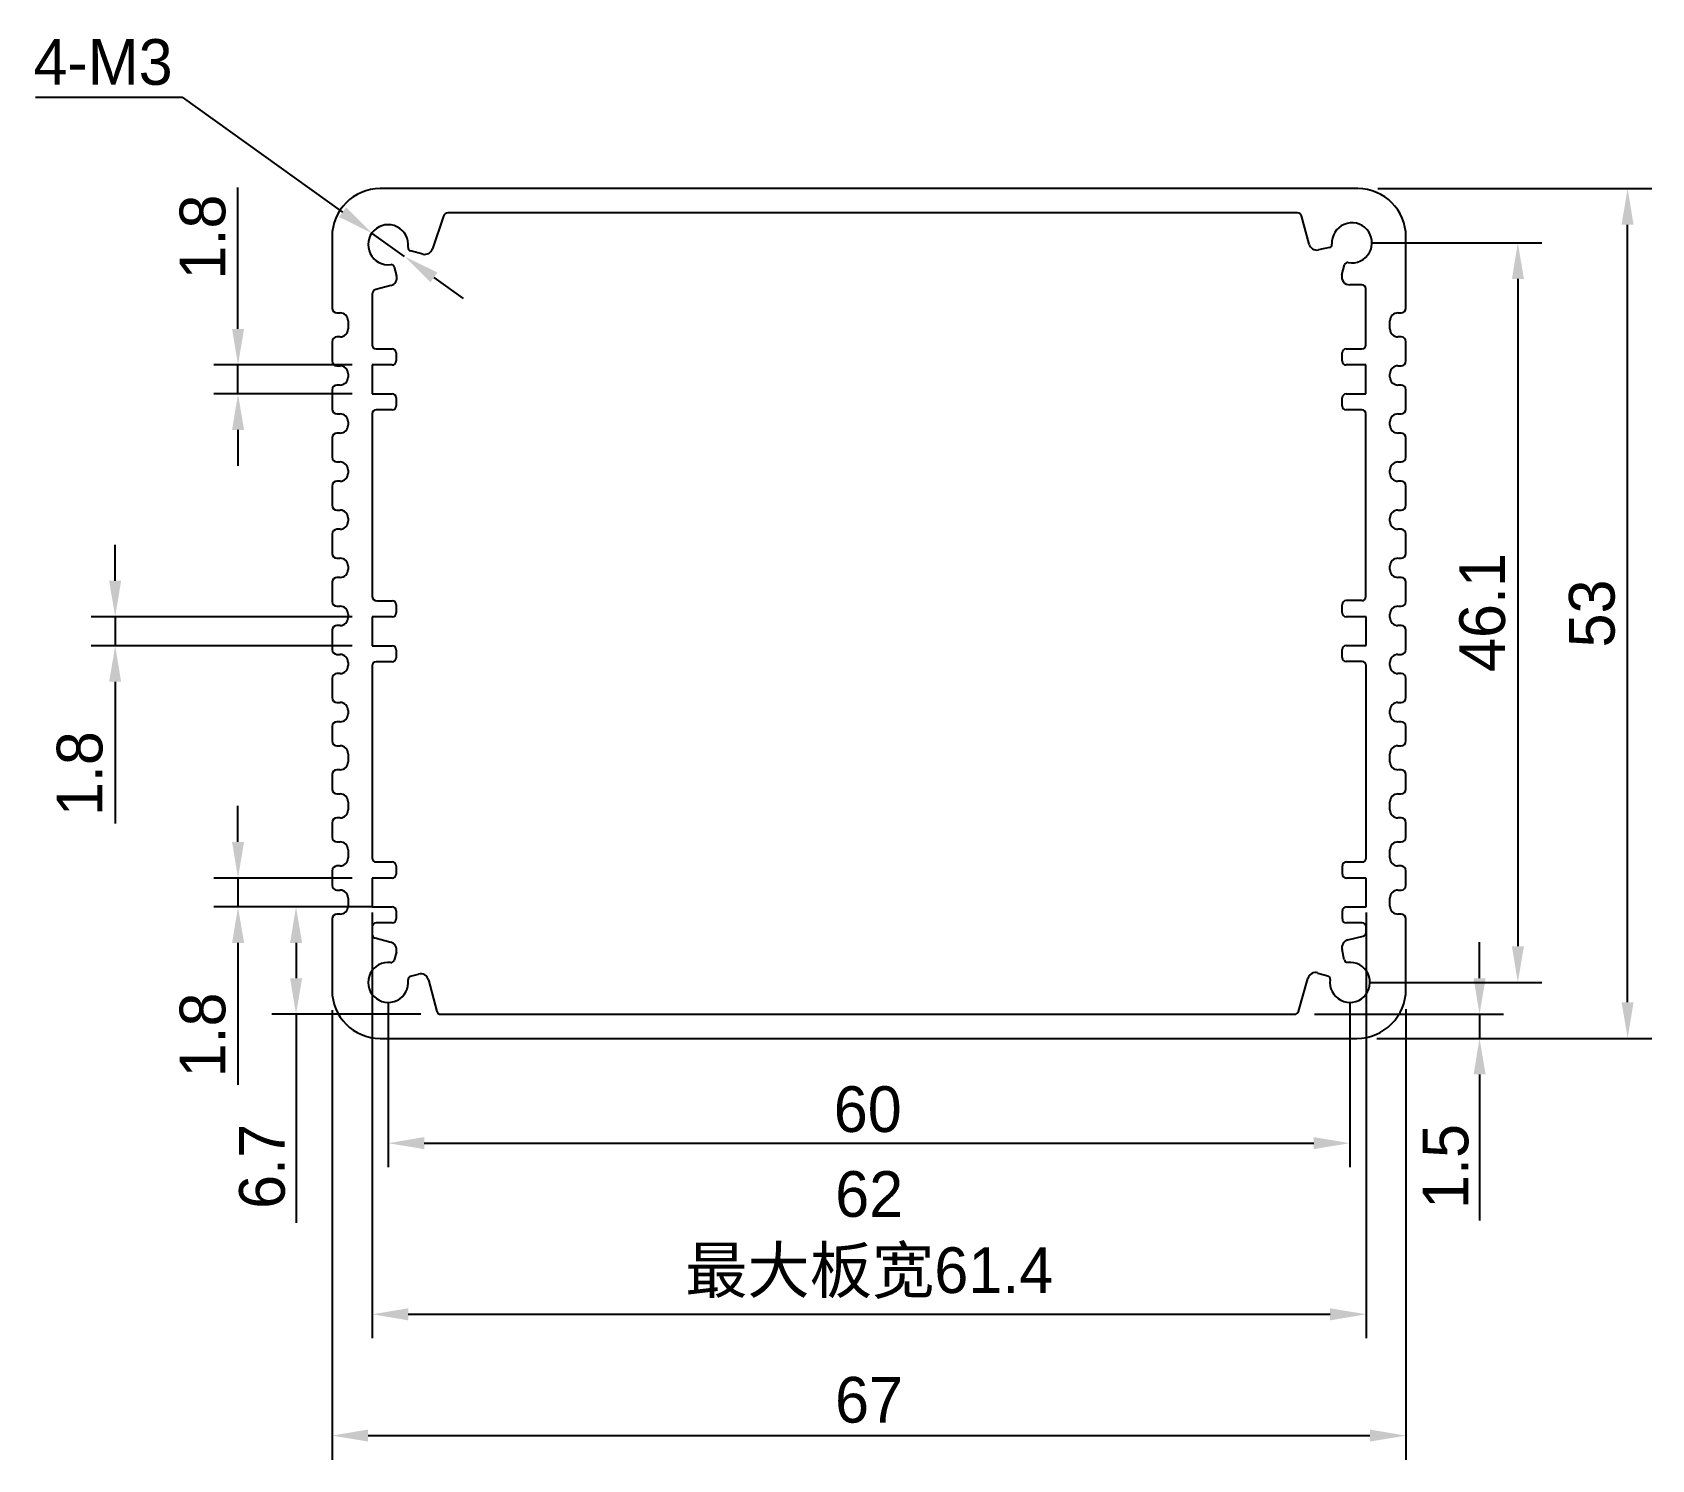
# Model space of a CAD drawing. Header units: millimetres. Extents: x 22291 to 22392, y -2976 to -2887.
import ezdxf

# ---------------------------------------------------------------- set-up
doc = ezdxf.new("R2010")
doc.units = ezdxf.units.MM
doc.header["$LTSCALE"] = 0.5
doc.header["$PDMODE"] = 35
for name, color, linetype, lineweight in [('3标注', 30, 'Continuous', 9), ('标注线', 7, 'Continuous', 13), ('粗实线', 7, 'Continuous', 25)]:
    doc.layers.add(name, color=color, linetype=linetype, lineweight=lineweight)
doc.styles.get("Standard").update_dxf_attribs({"font": ''})
doc.styles.get('Standard').set_extended_font_data('思源黑体 Normal')
doc.dimstyles.new('1比1 文字2.85', dxfattribs={"dimtxt": 2.85, "dimasz": 2.25, "dimexe": 1.5, "dimexo": 1.25, "dimgap": 0.7, "dimtad": 1, "dimdec": 1, "dimdsep": 46, "dimtxsty": 'Standard', "dimcen": 1.8, "dimadec": 0, "dimazin": 0, "dimtfac": 1, "dimtdec": 1, "dimtmove": 0, "dimatfit": 3, "dimfxl": 1, "dimarcsym": 0})
doc.dimstyles.new('1比1 文字2.85直径', dxfattribs={"dimtxt": 2.85, "dimasz": 2.25, "dimexe": 1.5, "dimexo": 1.25, "dimgap": 0.7, "dimtad": 1, "dimtih": 1, "dimtoh": 1, "dimdec": 1, "dimdsep": 46, "dimtxsty": 'Standard', "dimcen": 1.8, "dimadec": 0, "dimazin": 0, "dimtfac": 1, "dimtdec": 1, "dimtmove": 0, "dimatfit": 3, "dimfxl": 1, "dimarcsym": 0})

# ---------------------------------------------------------------- blocks, each defined once
blk = doc.blocks.new('*D81')
at = {"layer": 'Defpoints', "color": 0, "ltscale": 0.1}
for p in [(22309.74, -2946.28), (22376.74, -2946.21), (22376.74, -2974.06)]:
    blk.add_point(p, dxfattribs=at)
at = {"layer": '标注线', "color": 0, "lineweight": -2, "ltscale": 0.1}
for p, q in [((22309.74, -2947.53), (22309.74, -2975.56)), ((22376.74, -2947.46), (22376.74, -2975.56)), ((22311.99, -2974.06), (22374.49, -2974.06))]:
    blk.add_line(p, q, dxfattribs=at)
at = {"layer": '标注线', "color": 0, "ltscale": 0.1}
for points in [[(22311.99, -2973.68), (22311.99, -2974.43), (22309.74, -2974.06)], [(22374.49, -2973.68), (22374.49, -2974.43), (22376.74, -2974.06)]]:
    blk.add_solid(points, dxfattribs=at)
at = {"layer": '标注线', "color": 0, "ltscale": 0.1, "insert": (22343.24, -2970.4), "char_height": 2.85, "attachment_point": 2}
blk.add_mtext('67', dxfattribs=at)
blk = doc.blocks.new('*D82')
at = {"layer": 'Defpoints', "color": 0, "ltscale": 0.1}
for p in [(22373.74, -2896.28), (22390.57, -2896.28), (22373.67, -2949.28)]:
    blk.add_point(p, dxfattribs=at)
at = {"layer": '标注线', "color": 0, "lineweight": -2, "ltscale": 0.1}
for p, q in [((22374.99, -2896.28), (22392.07, -2896.28)), ((22390.57, -2947.03), (22390.57, -2898.53)), ((22374.92, -2949.28), (22392.07, -2949.28))]:
    blk.add_line(p, q, dxfattribs=at)
at = {"layer": '标注线', "color": 0, "ltscale": 0.1}
for points in [[(22390.19, -2898.53), (22390.94, -2898.53), (22390.57, -2896.28)], [(22390.19, -2947.03), (22390.94, -2947.03), (22390.57, -2949.28)]]:
    blk.add_solid(points, dxfattribs=at)
at = {"layer": '标注线', "color": 0, "ltscale": 0.1, "insert": (22386.91, -2922.78), "char_height": 2.85, "attachment_point": 2, "rotation": 90}
blk.add_mtext('53', dxfattribs=at)
blk = doc.blocks.new('*D83')
at = {"layer": 'Defpoints', "color": 0, "ltscale": 0.1}
for p in [(22303.87, -2939.28), (22312.24, -2939.28), (22312.24, -2941.08)]:
    blk.add_point(p, dxfattribs=at)
at = {"layer": '标注线', "color": 0, "lineweight": -2, "ltscale": 0.1}
for p, q in [((22303.87, -2937.03), (22303.87, -2934.78)), ((22310.99, -2939.28), (22302.37, -2939.28)), ((22303.87, -2939.28), (22303.87, -2941.08)), ((22310.99, -2941.08), (22302.37, -2941.08)), ((22303.87, -2943.33), (22303.87, -2952.17))]:
    blk.add_line(p, q, dxfattribs=at)
at = {"layer": '标注线', "color": 0, "ltscale": 0.1}
for points in [[(22303.5, -2937.03), (22304.25, -2937.03), (22303.87, -2939.28)], [(22303.5, -2943.33), (22304.25, -2943.33), (22303.87, -2941.08)]]:
    blk.add_solid(points, dxfattribs=at)
at = {"layer": '标注线', "color": 0, "ltscale": 0.1, "insert": (22300.23, -2949.07), "char_height": 2.85, "attachment_point": 2, "rotation": 90}
blk.add_mtext('1.8', dxfattribs=at)
blk = doc.blocks.new('*D85')
at = {"layer": 'Defpoints', "color": 0, "ltscale": 0.1}
for p in [(22312.24, -2922.99), (22296.21, -2924.79), (22312.24, -2924.79)]:
    blk.add_point(p, dxfattribs=at)
at = {"layer": '标注线', "color": 0, "lineweight": -2, "ltscale": 0.1}
for p, q in [((22296.21, -2920.74), (22296.21, -2918.49)), ((22310.99, -2922.99), (22294.71, -2922.99)), ((22296.21, -2922.99), (22296.21, -2924.79)), ((22310.99, -2924.79), (22294.71, -2924.79)), ((22296.21, -2927.04), (22296.21, -2935.87))]:
    blk.add_line(p, q, dxfattribs=at)
at = {"layer": '标注线', "color": 0, "ltscale": 0.1}
for points in [[(22295.83, -2920.74), (22296.58, -2920.74), (22296.21, -2922.99)], [(22295.83, -2927.04), (22296.58, -2927.04), (22296.21, -2924.79)]]:
    blk.add_solid(points, dxfattribs=at)
at = {"layer": '标注线', "color": 0, "ltscale": 0.1, "insert": (22292.56, -2932.77), "char_height": 2.85, "attachment_point": 2, "rotation": 90}
blk.add_mtext('1.8', dxfattribs=at)
blk = doc.blocks.new('*D87')
at = {"layer": 'Defpoints', "color": 0, "ltscale": 0.1}
for p in [(22312.24, -2907.28), (22303.87, -2909.08), (22312.24, -2909.08)]:
    blk.add_point(p, dxfattribs=at)
at = {"layer": '标注线', "color": 0, "lineweight": -2, "ltscale": 0.1}
for p, q in [((22303.87, -2905.03), (22303.87, -2896.2)), ((22310.99, -2907.28), (22302.37, -2907.28)), ((22303.87, -2909.08), (22303.87, -2907.28)), ((22310.99, -2909.08), (22302.37, -2909.08)), ((22303.87, -2911.33), (22303.87, -2913.58))]:
    blk.add_line(p, q, dxfattribs=at)
at = {"layer": '标注线', "color": 0, "ltscale": 0.1}
for points in [[(22303.5, -2905.03), (22304.25, -2905.03), (22303.87, -2907.28)], [(22303.5, -2911.33), (22304.25, -2911.33), (22303.87, -2909.08)]]:
    blk.add_solid(points, dxfattribs=at)
at = {"layer": '标注线', "color": 0, "ltscale": 0.1, "insert": (22300.23, -2899.3), "char_height": 2.85, "attachment_point": 2, "rotation": 90}
blk.add_mtext('1.8', dxfattribs=at)
blk = doc.blocks.new('*D88')
at = {"layer": 'Defpoints', "color": 0, "ltscale": 0.1}
for p in [(22313.49, -2941.08), (22307.49, -2947.78), (22316.52, -2947.78)]:
    blk.add_point(p, dxfattribs=at)
at = {"layer": '标注线', "color": 0, "lineweight": -2, "ltscale": 0.1}
for p, q in [((22312.24, -2941.08), (22305.99, -2941.08)), ((22307.49, -2943.33), (22307.49, -2945.53)), ((22315.27, -2947.78), (22305.99, -2947.78)), ((22307.49, -2947.78), (22307.49, -2960.79))]:
    blk.add_line(p, q, dxfattribs=at)
at = {"layer": '标注线', "color": 0, "ltscale": 0.1}
for points in [[(22307.12, -2943.33), (22307.87, -2943.33), (22307.49, -2941.08)], [(22307.12, -2945.53), (22307.87, -2945.53), (22307.49, -2947.78)]]:
    blk.add_solid(points, dxfattribs=at)
at = {"layer": '标注线', "color": 0, "ltscale": 0.1, "insert": (22303.94, -2957.27), "char_height": 2.85, "attachment_point": 2, "rotation": 90}
blk.add_mtext('6.7', dxfattribs=at)
blk = doc.blocks.new('*D89')
at = {"layer": 'Defpoints', "color": 0, "ltscale": 0.1}
for p in [(22369.79, -2947.78), (22373.67, -2949.28), (22381.33, -2949.28)]:
    blk.add_point(p, dxfattribs=at)
at = {"layer": '标注线', "color": 0, "lineweight": -2, "ltscale": 0.1}
for p, q in [((22381.33, -2945.53), (22381.33, -2943.28)), ((22371.04, -2947.78), (22382.83, -2947.78)), ((22381.33, -2947.78), (22381.33, -2949.28)), ((22374.92, -2949.28), (22382.83, -2949.28)), ((22381.33, -2951.53), (22381.33, -2960.65))]:
    blk.add_line(p, q, dxfattribs=at)
at = {"layer": '标注线', "color": 0, "ltscale": 0.1}
for points in [[(22380.96, -2945.53), (22381.71, -2945.53), (22381.33, -2947.78)], [(22380.96, -2951.53), (22381.71, -2951.53), (22381.33, -2949.28)]]:
    blk.add_solid(points, dxfattribs=at)
at = {"layer": '标注线', "color": 0, "ltscale": 0.1, "insert": (22377.78, -2957.27), "char_height": 2.85, "attachment_point": 2, "rotation": 90}
blk.add_mtext('1.5', dxfattribs=at)
blk = doc.blocks.new('*D90')
at = {"layer": 'Defpoints', "color": 0, "ltscale": 0.1}
for p in [(22373.37, -2899.66), (22373.24, -2945.79), (22383.72, -2945.79)]:
    blk.add_point(p, dxfattribs=at)
at = {"layer": '标注线', "color": 0, "lineweight": -2, "ltscale": 0.1}
for p, q in [((22374.62, -2899.66), (22385.22, -2899.66)), ((22383.72, -2901.91), (22383.72, -2943.54)), ((22374.49, -2945.79), (22385.22, -2945.79))]:
    blk.add_line(p, q, dxfattribs=at)
at = {"layer": '标注线', "color": 0, "ltscale": 0.1}
for points in [[(22383.35, -2901.91), (22384.1, -2901.91), (22383.72, -2899.66)], [(22383.35, -2943.54), (22384.1, -2943.54), (22383.72, -2945.79)]]:
    blk.add_solid(points, dxfattribs=at)
at = {"layer": '标注线', "color": 0, "ltscale": 0.1, "insert": (22380.07, -2922.72), "char_height": 2.85, "attachment_point": 2, "rotation": 90}
blk.add_mtext('46.1', dxfattribs=at)
blk = doc.blocks.new('*D91')
at = {"layer": 'Defpoints', "color": 0, "ltscale": 0.1}
for p in [(22313.24, -2945.79), (22373.24, -2945.79), (22373.24, -2955.82)]:
    blk.add_point(p, dxfattribs=at)
at = {"layer": '标注线', "color": 0, "lineweight": -2, "ltscale": 0.1}
for p, q in [((22313.24, -2947.04), (22313.24, -2957.32)), ((22373.24, -2947.04), (22373.24, -2957.32)), ((22315.49, -2955.82), (22370.99, -2955.82))]:
    blk.add_line(p, q, dxfattribs=at)
at = {"layer": '标注线', "color": 0, "ltscale": 0.1}
for points in [[(22315.49, -2955.44), (22315.49, -2956.19), (22313.24, -2955.82)], [(22370.99, -2955.44), (22370.99, -2956.19), (22373.24, -2955.82)]]:
    blk.add_solid(points, dxfattribs=at)
at = {"layer": '标注线', "color": 0, "ltscale": 0.1, "insert": (22343.16, -2952.27), "char_height": 2.85, "attachment_point": 2}
blk.add_mtext('60', dxfattribs=at)
blk = doc.blocks.new('*D92')
at = {"layer": 'Defpoints', "color": 0, "ltscale": 0.1}
for p in [(22312.23, -2899.06), (22314.26, -2900.51)]:
    blk.add_point(p, dxfattribs=at)
at = {"layer": '标注线', "color": 0, "lineweight": -2, "ltscale": 0.1}
for p, q in [((22291.23, -2890.58), (22300.38, -2890.58)), ((22300.38, -2890.58), (22310.4, -2897.75)), ((22314.26, -2900.51), (22312.23, -2899.06)), ((22316.09, -2901.82), (22317.92, -2903.13))]:
    blk.add_line(p, q, dxfattribs=at)
at = {"layer": '标注线', "color": 0, "ltscale": 0.1}
for points in [[(22310.62, -2897.44), (22310.18, -2898.05), (22312.23, -2899.06)], [(22316.31, -2901.51), (22315.87, -2902.12), (22314.26, -2900.51)]]:
    blk.add_solid(points, dxfattribs=at)
at = {"layer": '标注线', "color": 0, "ltscale": 0.1, "insert": (22295.45, -2888.4), "char_height": 2.85, "attachment_point": 5}
blk.add_mtext('4-M3', dxfattribs=at)
blk = doc.blocks.new('*D93')
at = {"layer": '3标注', "color": 0, "lineweight": -2, "ltscale": 0.1}
for p, q in [((22312.24, -2941.43), (22312.24, -2967.99)), ((22374.26, -2941.43), (22374.26, -2967.99)), ((22314.49, -2966.49), (22372.01, -2966.49))]:
    blk.add_line(p, q, dxfattribs=at)
at = {"layer": '3标注', "color": 0, "ltscale": 0.1}
for points in [[(22314.49, -2966.12), (22314.49, -2966.87), (22312.24, -2966.49)], [(22372.01, -2966.12), (22372.01, -2966.87), (22374.26, -2966.49)]]:
    blk.add_solid(points, dxfattribs=at)
at = {"layer": 'Defpoints', "color": 0, "ltscale": 0.1}
for p in [(22312.24, -2940.18), (22374.26, -2940.18), (22374.26, -2966.49)]:
    blk.add_point(p, dxfattribs=at)
at = {"layer": '3标注', "color": 0, "ltscale": 0.1, "insert": (22343.25, -2961.55), "char_height": 2.85, "attachment_point": 5}
blk.add_mtext('62\\P最大板宽61.4', dxfattribs=at)

msp = doc.modelspace()

# ---------------------------------------------------------------- linework, layer by layer
at = {"layer": '粗实线'}
for p, q in [((22373.74, -2896.28), (22312.74, -2896.28)), ((22316.69, -2897.99), (22316, -2900.04)), ((22369.98, -2897.79), (22316.97, -2897.79)), ((22370.7, -2899.74), (22370.22, -2897.97)), ((22309.74, -2899.28), (22309.74, -2903.73)), ((22376.74, -2903.73), (22376.74, -2899.28)), ((22315.4, -2900.36), (22314.63, -2900.16)), ((22371.96, -2899.96), (22371.29, -2900.1)), ((22313.62, -2901.17), (22313.76, -2901.71)), ((22372.74, -2901.65), (22372.91, -2901.04)), ((22313.41, -2902.32), (22312.47, -2902.58)), ((22373.99, -2902.28), (22373.23, -2902.28)), ((22312.24, -2902.87), (22312.24, -2906.03)), ((22374.24, -2906.03), (22374.24, -2902.53)), ((22310.04, -2904.03), (22310.24, -2904.03)), ((22376.24, -2904.03), (22376.44, -2904.03)), ((22310.74, -2904.53), (22310.74, -2905.03)), ((22375.74, -2905.03), (22375.74, -2904.53)), ((22309.74, -2905.83), (22309.74, -2907.03)), ((22310.24, -2905.53), (22310.04, -2905.53)), ((22312.49, -2906.28), (22313.49, -2906.28)), ((22373.01, -2906.28), (22373.99, -2906.28)), ((22376.44, -2905.53), (22376.24, -2905.53)), ((22376.74, -2907.03), (22376.74, -2905.83)), ((22310.04, -2907.33), (22310.24, -2907.33)), ((22313.49, -2907.28), (22312.24, -2907.28)), ((22312.24, -2907.28), (22312.24, -2909.08)), ((22313.74, -2906.53), (22313.74, -2907.03)), ((22372.76, -2907.03), (22372.76, -2906.53)), ((22374.24, -2907.28), (22373.01, -2907.28)), ((22374.24, -2909.08), (22374.24, -2907.28)), ((22376.24, -2907.33), (22376.44, -2907.33)), ((22310.74, -2907.83), (22310.74, -2908.03)), ((22375.74, -2908.03), (22375.74, -2907.83)), ((22309.74, -2908.83), (22309.74, -2910.03)), ((22310.24, -2908.53), (22310.04, -2908.53)), ((22312.24, -2909.08), (22313.49, -2909.08)), ((22313.74, -2909.33), (22313.74, -2909.83)), ((22372.76, -2909.83), (22372.76, -2909.33)), ((22373.01, -2909.08), (22374.24, -2909.08)), ((22376.44, -2908.53), (22376.24, -2908.53)), ((22376.74, -2910.03), (22376.74, -2908.83)), ((22310.04, -2910.33), (22310.24, -2910.33)), ((22312.24, -2910.33), (22312.24, -2921.69)), ((22313.49, -2910.08), (22312.49, -2910.08)), ((22373.99, -2910.08), (22373.01, -2910.08)), ((22374.24, -2921.73), (22374.24, -2910.33)), ((22376.24, -2910.33), (22376.44, -2910.33)), ((22310.74, -2910.83), (22310.74, -2911.03)), ((22375.74, -2911.03), (22375.74, -2910.83)), ((22309.74, -2911.83), (22309.74, -2913.03)), ((22310.24, -2911.53), (22310.04, -2911.53)), ((22376.44, -2911.53), (22376.24, -2911.53)), ((22376.74, -2913.03), (22376.74, -2911.83)), ((22310.04, -2913.33), (22310.24, -2913.33)), ((22376.24, -2913.33), (22376.44, -2913.33)), ((22310.24, -2914.53), (22310.04, -2914.53)), ((22310.74, -2913.83), (22310.74, -2914.03)), ((22375.74, -2914.03), (22375.74, -2913.83)), ((22376.44, -2914.53), (22376.24, -2914.53)), ((22309.74, -2914.83), (22309.74, -2916.03)), ((22376.74, -2916.03), (22376.74, -2914.83)), ((22310.04, -2916.33), (22310.24, -2916.33)), ((22376.24, -2916.33), (22376.44, -2916.33)), ((22310.24, -2917.53), (22310.04, -2917.53)), ((22310.74, -2916.83), (22310.74, -2917.03)), ((22375.74, -2917.03), (22375.74, -2916.83)), ((22376.44, -2917.53), (22376.24, -2917.53)), ((22309.74, -2917.83), (22309.74, -2919.03)), ((22376.74, -2919.03), (22376.74, -2917.83)), ((22310.04, -2919.33), (22310.24, -2919.33)), ((22376.24, -2919.33), (22376.44, -2919.33)), ((22310.24, -2920.53), (22310.04, -2920.53)), ((22310.74, -2919.83), (22310.74, -2920.03)), ((22375.74, -2920.03), (22375.74, -2919.83)), ((22376.44, -2920.53), (22376.24, -2920.53)), ((22309.74, -2920.83), (22309.74, -2922.03)), ((22376.74, -2922.03), (22376.74, -2920.83)), ((22310.04, -2922.33), (22310.24, -2922.33)), ((22312.54, -2921.99), (22313.49, -2921.99)), ((22313.74, -2922.24), (22313.74, -2922.74)), ((22372.76, -2922.73), (22372.76, -2922.23)), ((22373.99, -2921.98), (22373.01, -2921.98)), ((22376.24, -2922.33), (22376.44, -2922.33)), ((22310.24, -2923.53), (22310.04, -2923.53)), ((22310.74, -2922.83), (22310.74, -2923.03)), ((22313.49, -2922.99), (22312.24, -2922.99)), ((22312.24, -2922.99), (22312.24, -2924.79)), ((22374.26, -2922.98), (22373.01, -2922.98)), ((22374.26, -2924.78), (22374.26, -2922.98)), ((22375.74, -2923.03), (22375.74, -2922.83)), ((22376.44, -2923.53), (22376.24, -2923.53)), ((22309.74, -2923.83), (22309.74, -2925.03)), ((22376.74, -2925.03), (22376.74, -2923.83)), ((22310.04, -2925.33), (22310.24, -2925.33)), ((22312.24, -2924.79), (22313.49, -2924.79)), ((22313.74, -2925.04), (22313.74, -2925.54)), ((22372.76, -2925.53), (22372.76, -2925.03)), ((22373.01, -2924.78), (22374.26, -2924.78)), ((22376.24, -2925.33), (22376.44, -2925.33)), ((22310.24, -2926.53), (22310.04, -2926.53)), ((22310.74, -2925.83), (22310.74, -2926.03)), ((22312.24, -2926.04), (22312.24, -2938.03)), ((22313.49, -2925.79), (22312.49, -2925.79)), ((22374.01, -2925.78), (22373.01, -2925.78)), ((22374.26, -2938.03), (22374.26, -2926.03)), ((22375.74, -2926.03), (22375.74, -2925.83)), ((22376.44, -2926.53), (22376.24, -2926.53)), ((22309.74, -2926.83), (22309.74, -2928.03)), ((22376.74, -2928.03), (22376.74, -2926.83)), ((22310.04, -2928.33), (22310.24, -2928.33)), ((22376.24, -2928.33), (22376.44, -2928.33)), ((22310.24, -2929.53), (22310.04, -2929.53)), ((22310.74, -2928.83), (22310.74, -2929.03)), ((22375.74, -2929.03), (22375.74, -2928.83)), ((22376.44, -2929.53), (22376.24, -2929.53)), ((22309.74, -2929.83), (22309.74, -2930.73)), ((22376.74, -2930.73), (22376.74, -2929.83)), ((22310.04, -2931.03), (22310.24, -2931.03)), ((22310.74, -2931.53), (22310.74, -2932.03)), ((22375.74, -2932.03), (22375.74, -2931.53)), ((22376.24, -2931.03), (22376.44, -2931.03)), ((22310.24, -2932.53), (22310.04, -2932.53)), ((22376.44, -2932.53), (22376.24, -2932.53)), ((22309.74, -2932.83), (22309.74, -2933.73)), ((22376.74, -2933.73), (22376.74, -2932.83)), ((22310.04, -2934.03), (22310.24, -2934.03)), ((22310.74, -2934.53), (22310.74, -2935.03)), ((22375.74, -2935.03), (22375.74, -2934.53)), ((22376.24, -2934.03), (22376.44, -2934.03)), ((22310.24, -2935.53), (22310.04, -2935.53)), ((22376.44, -2935.53), (22376.24, -2935.53)), ((22309.74, -2935.83), (22309.74, -2936.73)), ((22376.74, -2936.73), (22376.74, -2935.83)), ((22310.04, -2937.03), (22310.24, -2937.03)), ((22310.74, -2937.53), (22310.74, -2938.03)), ((22375.74, -2938.03), (22375.74, -2937.53)), ((22376.24, -2937.03), (22376.44, -2937.03)), ((22310.24, -2938.53), (22310.04, -2938.53)), ((22312.49, -2938.28), (22313.49, -2938.28)), ((22313.74, -2938.53), (22313.74, -2939.03)), ((22372.77, -2939.03), (22372.77, -2938.53)), ((22373.02, -2938.28), (22374.01, -2938.28)), ((22376.44, -2938.53), (22376.24, -2938.53)), ((22309.74, -2938.83), (22309.74, -2939.73)), ((22313.49, -2939.28), (22312.24, -2939.28)), ((22312.24, -2939.28), (22312.24, -2941.08)), ((22374.26, -2939.28), (22373.02, -2939.28)), ((22374.26, -2941.08), (22374.26, -2939.28)), ((22376.74, -2939.73), (22376.74, -2938.83)), ((22310.04, -2940.03), (22310.24, -2940.03)), ((22310.74, -2940.53), (22310.74, -2941.03)), ((22375.74, -2941.03), (22375.74, -2940.53)), ((22376.24, -2940.03), (22376.44, -2940.03)), ((22310.24, -2941.53), (22310.04, -2941.53)), ((22312.24, -2941.08), (22313.49, -2941.08)), ((22313.74, -2941.33), (22313.74, -2941.83)), ((22372.77, -2941.83), (22372.77, -2941.33)), ((22373.02, -2941.08), (22374.26, -2941.08)), ((22376.44, -2941.53), (22376.24, -2941.53)), ((22309.74, -2941.83), (22309.74, -2946.28)), ((22312.24, -2942.33), (22312.24, -2942.78)), ((22313.49, -2942.08), (22312.49, -2942.08)), ((22374.01, -2942.08), (22373.02, -2942.08)), ((22374.26, -2942.66), (22374.26, -2942.33)), ((22376.74, -2946.21), (22376.74, -2941.83)), ((22312.43, -2943.02), (22313.4, -2943.28)), ((22372.89, -2944.39), (22372.75, -2943.74)), ((22373.11, -2943.14), (22374.07, -2942.9)), ((22313.75, -2943.89), (22313.62, -2944.4)), ((22314.63, -2945.41), (22315.14, -2945.28)), ((22315.75, -2945.63), (22316.28, -2947.6)), ((22370.03, -2947.6), (22370.62, -2945.55)), ((22371.25, -2945.21), (22371.87, -2945.39)), ((22316.52, -2947.78), (22369.79, -2947.78)), ((22312.74, -2949.28), (22373.67, -2949.28))]:
    msp.add_line(p, q, dxfattribs=at)
for centre, radius, start, end in [((22312.74, -2899.28), 3, 90, 180), ((22373.74, -2899.28), 3, 0, 90), ((22316.97, -2898.09), 0.3, 90, 161.4389), ((22369.98, -2898.04), 0.25, 15, 90), ((22313.24, -2899.78), 1.25, 352.8048, 277.2468), ((22373.37, -2899.66), 1.25, 259.4919, 184.0719), ((22314.68, -2899.97), 0.2, 172.8048, 255), ((22315.53, -2899.88), 0.5, 255, 341.4389), ((22371.18, -2899.61), 0.5, 195, 282), ((22371.92, -2899.76), 0.2, 282, 4.0719), ((22313.43, -2901.22), 0.2, 14.4646, 97.2468), ((22373.1, -2901.09), 0.2, 79.4919, 165), ((22313.28, -2901.84), 0.5, 285, 15), ((22373.23, -2901.78), 0.5, 165, 270), ((22373.99, -2902.53), 0.25, 0, 90), ((22312.54, -2902.87), 0.3, 105, 180), ((22310.04, -2903.73), 0.3, 180, 270), ((22310.24, -2904.53), 0.5, 0, 90), ((22376.24, -2904.53), 0.5, 90, 180), ((22376.44, -2903.73), 0.3, 270, 0), ((22310.24, -2905.03), 0.5, 270, 0), ((22376.24, -2905.03), 0.5, 180, 270), ((22310.04, -2905.83), 0.3, 90, 180), ((22312.49, -2906.03), 0.25, 180, 270), ((22313.49, -2906.53), 0.25, 0, 90), ((22373.01, -2906.53), 0.25, 90, 180), ((22373.99, -2906.03), 0.25, 270, 0), ((22376.44, -2905.83), 0.3, 0, 90), ((22310.04, -2907.03), 0.3, 180, 270), ((22310.24, -2907.83), 0.5, 0, 90), ((22313.49, -2907.03), 0.25, 270, 0), ((22373.01, -2907.03), 0.25, 180, 270), ((22376.24, -2907.83), 0.5, 90, 180), ((22376.44, -2907.03), 0.3, 270, 0), ((22310.24, -2908.03), 0.5, 270, 0), ((22376.24, -2908.03), 0.5, 180, 270), ((22310.04, -2908.83), 0.3, 90, 180), ((22313.49, -2909.33), 0.25, 0, 90), ((22373.01, -2909.33), 0.25, 90, 180), ((22376.44, -2908.83), 0.3, 0, 90), ((22310.04, -2910.03), 0.3, 180, 270), ((22310.24, -2910.83), 0.5, 0, 90), ((22312.49, -2910.33), 0.25, 90, 180), ((22313.49, -2909.83), 0.25, 270, 0), ((22373.01, -2909.83), 0.25, 180, 270), ((22373.99, -2910.33), 0.25, 0, 90), ((22376.24, -2910.83), 0.5, 90, 180), ((22376.44, -2910.03), 0.3, 270, 0), ((22310.24, -2911.03), 0.5, 270, 0), ((22376.24, -2911.03), 0.5, 180, 270), ((22310.04, -2911.83), 0.3, 90, 180), ((22376.44, -2911.83), 0.3, 0, 90), ((22310.04, -2913.03), 0.3, 180, 270), ((22310.24, -2913.83), 0.5, 0, 90), ((22376.24, -2913.83), 0.5, 90, 180), ((22376.44, -2913.03), 0.3, 270, 0), ((22310.04, -2914.83), 0.3, 90, 180), ((22310.24, -2914.03), 0.5, 270, 0), ((22376.24, -2914.03), 0.5, 180, 270), ((22376.44, -2914.83), 0.3, 0, 90), ((22310.04, -2916.03), 0.3, 180, 270), ((22310.24, -2916.83), 0.5, 0, 90), ((22376.24, -2916.83), 0.5, 90, 180), ((22376.44, -2916.03), 0.3, 270, 0), ((22310.04, -2917.83), 0.3, 90, 180), ((22310.24, -2917.03), 0.5, 270, 0), ((22376.24, -2917.03), 0.5, 180, 270), ((22376.44, -2917.83), 0.3, 0, 90), ((22310.04, -2919.03), 0.3, 180, 270), ((22310.24, -2919.83), 0.5, 0, 90), ((22376.24, -2919.83), 0.5, 90, 180), ((22376.44, -2919.03), 0.3, 270, 0), ((22310.04, -2920.83), 0.3, 90, 180), ((22310.24, -2920.03), 0.5, 270, 0), ((22376.24, -2920.03), 0.5, 180, 270), ((22376.44, -2920.83), 0.3, 0, 90), ((22310.04, -2922.03), 0.3, 180, 270), ((22310.24, -2922.83), 0.5, 0, 90), ((22312.54, -2921.69), 0.3, 180, 270), ((22313.49, -2922.24), 0.25, 0, 90), ((22373.01, -2922.23), 0.25, 90, 180), ((22373.99, -2921.73), 0.25, 270, 0), ((22376.24, -2922.83), 0.5, 90, 180), ((22376.44, -2922.03), 0.3, 270, 0), ((22310.04, -2923.83), 0.3, 90, 180), ((22310.24, -2923.03), 0.5, 270, 0), ((22313.49, -2922.74), 0.25, 270, 0), ((22373.01, -2922.73), 0.25, 180, 270), ((22376.24, -2923.03), 0.5, 180, 270), ((22376.44, -2923.83), 0.3, 0, 90), ((22310.04, -2925.03), 0.3, 180, 270), ((22310.24, -2925.83), 0.5, 0, 90), ((22313.49, -2925.04), 0.25, 0, 90), ((22313.49, -2925.54), 0.25, 270, 0), ((22373.01, -2925.03), 0.25, 90, 180), ((22373.01, -2925.53), 0.25, 180, 270), ((22376.24, -2925.83), 0.5, 90, 180), ((22376.44, -2925.03), 0.3, 270, 0), ((22310.04, -2926.83), 0.3, 90, 180), ((22310.24, -2926.03), 0.5, 270, 0), ((22312.49, -2926.04), 0.25, 90, 180), ((22374.01, -2926.03), 0.25, 0, 90), ((22376.24, -2926.03), 0.5, 180, 270), ((22376.44, -2926.83), 0.3, 0, 90), ((22310.04, -2928.03), 0.3, 180, 270), ((22310.24, -2928.83), 0.5, 0, 90), ((22376.24, -2928.83), 0.5, 90, 180), ((22376.44, -2928.03), 0.3, 270, 0), ((22310.04, -2929.83), 0.3, 90, 180), ((22310.24, -2929.03), 0.5, 270, 0), ((22376.24, -2929.03), 0.5, 180, 270), ((22376.44, -2929.83), 0.3, 0, 90), ((22310.04, -2930.73), 0.3, 180, 270), ((22310.24, -2931.53), 0.5, 0, 90), ((22376.24, -2931.53), 0.5, 90, 180), ((22376.44, -2930.73), 0.3, 270, 0), ((22310.04, -2932.83), 0.3, 90, 180), ((22310.24, -2932.03), 0.5, 270, 0), ((22376.24, -2932.03), 0.5, 180, 270), ((22376.44, -2932.83), 0.3, 0, 90), ((22310.04, -2933.73), 0.3, 180, 270), ((22376.44, -2933.73), 0.3, 270, 0), ((22310.24, -2934.53), 0.5, 0, 90), ((22376.24, -2934.53), 0.5, 90, 180), ((22310.04, -2935.83), 0.3, 90, 180), ((22310.24, -2935.03), 0.5, 270, 0), ((22376.24, -2935.03), 0.5, 180, 270), ((22376.44, -2935.83), 0.3, 0, 90), ((22310.04, -2936.73), 0.3, 180, 270), ((22376.44, -2936.73), 0.3, 270, 0), ((22310.24, -2937.53), 0.5, 0, 90), ((22376.24, -2937.53), 0.5, 90, 180), ((22310.04, -2938.83), 0.3, 90, 180), ((22310.24, -2938.03), 0.5, 270, 0), ((22312.49, -2938.03), 0.25, 180, 270), ((22313.49, -2938.53), 0.25, 0, 90), ((22373.02, -2938.53), 0.25, 90, 180), ((22374.01, -2938.03), 0.25, 270, 0), ((22376.24, -2938.03), 0.5, 180, 270), ((22376.44, -2938.83), 0.3, 0, 90), ((22310.04, -2939.73), 0.3, 180, 270), ((22313.49, -2939.03), 0.25, 270, 0), ((22373.02, -2939.03), 0.25, 180, 270), ((22376.44, -2939.73), 0.3, 270, 0), ((22310.24, -2940.53), 0.5, 0, 90), ((22376.24, -2940.53), 0.5, 90, 180), ((22310.04, -2941.83), 0.3, 90, 180), ((22310.24, -2941.03), 0.5, 270, 0), ((22313.49, -2941.33), 0.25, 0, 90), ((22373.02, -2941.33), 0.25, 90, 180), ((22376.24, -2941.03), 0.5, 180, 270), ((22376.44, -2941.83), 0.3, 0, 90), ((22312.49, -2942.33), 0.25, 90, 180), ((22312.49, -2942.78), 0.25, 180, 255), ((22313.49, -2941.83), 0.25, 270, 0), ((22373.02, -2941.83), 0.25, 180, 270), ((22374.01, -2942.33), 0.25, 0, 90), ((22374.01, -2942.66), 0.25, 283.9726, 0), ((22313.27, -2943.76), 0.5, 345, 75), ((22373.24, -2943.63), 0.5, 103.9726, 192.7324), ((22313.24, -2945.79), 1.25, 82.9281, 7.0719), ((22313.42, -2944.35), 0.2, 262.9281, 345), ((22373.24, -2945.79), 1.25, 171.9435, 96.1255), ((22373.09, -2944.34), 0.2, 192.7324, 276.1255), ((22314.68, -2945.61), 0.2, 105, 187.0719), ((22315.27, -2945.76), 0.5, 15, 105), ((22371.1, -2945.68), 0.5, 73.316, 163.9726), ((22371.81, -2945.58), 0.2, 351.9435, 73.316), ((22312.74, -2946.28), 3, 180, 270), ((22373.67, -2946.21), 3.07, 270, 0), ((22316.52, -2947.53), 0.25, 195, 270), ((22369.79, -2947.53), 0.25, 270, 343.9726)]:
    msp.add_arc(centre, radius, start, end, dxfattribs=at)

# ---------------------------------------------------------------- dimensions: what is measured, and where the dimension line sits
at = {"layer": '3标注', "ltscale": 0.1}
dim = msp.add_linear_dim(base=(22374.26, -2966.49), p1=(22312.24, -2940.18), p2=(22374.26, -2940.18), text='<>^J最大板宽61.4', dimstyle='1比1 文字2.85', dxfattribs=at)
dim.commit()
dim.dimension.update_dxf_attribs({"geometry": '*D93', "text_midpoint": (22343.25, -2966.49), "dimtype": 160})
at = {"layer": '标注线', "ltscale": 0.1}
dim = msp.add_diameter_dim_2p(p1=(22314.26, -2900.51), p2=(22312.23, -2899.06), text='4-M3', dimstyle='1比1 文字2.85直径', dxfattribs=at)
dim.commit()
dim.dimension.update_dxf_attribs({"geometry": '*D92', "text_midpoint": (22295.45, -2890.58), "dimtype": 163})
for base, p1, p2, picture, middle in [((22303.87, -2909.08), (22312.24, -2907.28), (22312.24, -2909.08), '*D87', (22303.87, -2899.3)), ((22390.57, -2896.28), (22373.67, -2949.28), (22373.74, -2896.28), '*D82', (22390.57, -2922.78)), ((22383.72, -2945.79), (22373.37, -2899.66), (22373.24, -2945.79), '*D90', (22383.72, -2922.72)), ((22296.21, -2924.79), (22312.24, -2922.99), (22312.24, -2924.79), '*D85', (22296.21, -2932.77)), ((22303.87, -2939.28), (22312.24, -2941.08), (22312.24, -2939.28), '*D83', (22303.87, -2949.07)), ((22307.49, -2947.78), (22313.49, -2941.08), (22316.52, -2947.78), '*D88', (22307.49, -2957.27)), ((22381.33, -2949.28), (22369.79, -2947.78), (22373.67, -2949.28), '*D89', (22381.33, -2957.27))]:
    dim = msp.add_linear_dim(base=base, p1=p1, p2=p2, angle=90, dimstyle='1比1 文字2.85', dxfattribs=at)
    dim.commit()
    dim.dimension.update_dxf_attribs({"geometry": picture, "text_midpoint": middle, "dimtype": 160})
for base, p1, p2, picture, middle in [((22373.24, -2955.82), (22313.24, -2945.79), (22373.24, -2945.79), '*D91', (22343.16, -2955.82)), ((22376.74, -2974.06), (22309.74, -2946.28), (22376.74, -2946.21), '*D81', (22343.24, -2974.06))]:
    dim = msp.add_linear_dim(base=base, p1=p1, p2=p2, dimstyle='1比1 文字2.85', dxfattribs=at)
    dim.commit()
    dim.dimension.update_dxf_attribs({"geometry": picture, "text_midpoint": middle, "dimtype": 160})

doc.saveas('drawing.dxf')
